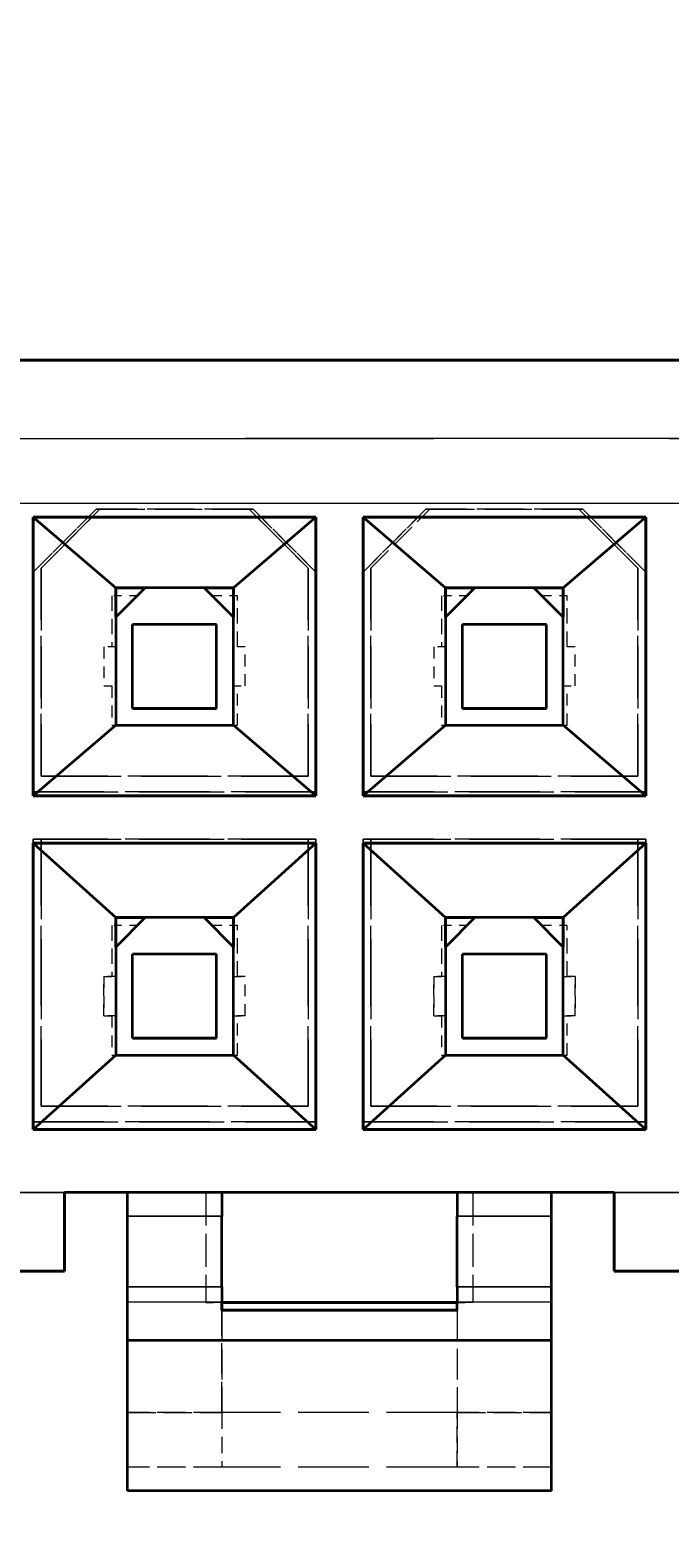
# Model space of a CAD drawing. Extents: x 23 to 417, y 3 to 294.
# Drawn here: x 148.46 to 156.61, y 159.59 to 178.53 of the extents above; entities that cross this region are included whole.
import ezdxf
from ezdxf.enums import TextEntityAlignment as Align

# ---------------------------------------------------------------- set-up
doc = ezdxf.new("R2010")
doc.units = 0
doc.linetypes.add('DASHED', pattern=[15, 12, -3])
doc.layers.get('0').update_dxf_attribs({"lineweight": 13})
doc.styles.get("Standard").update_dxf_attribs({"font": 'isocp.shx'})
doc.dimstyles.get("Standard").update_dxf_attribs({"dimtxt": 2.5, "dimasz": 2.5, "dimexe": 1.25, "dimexo": 0.625, "dimtad": 1, "dimtxsty": 'Standard', "dimcen": 2.5, "dimadec": 0, "dimazin": 0, "dimtfac": 1, "dimtmove": 0, "dimatfit": 0, "dimfxl": 0, "dimarcsym": 0})

# ---------------------------------------------------------------- blocks, each defined once
blk = doc.blocks.new('*D73')
at = {"color": 7, "lineweight": 13, "transparency": 16777216}
for p, q in [((117.653, 145.956), (117.653, 201.74)), ((117.653, 199.74), (184.424, 199.74))]:
    blk.add_line(p, q, dxfattribs=at)
at = {"color": 7, "lineweight": 13, "ltscale": 0.200822, "transparency": 16777216}
blk.add_line((184.424, 193.707), (184.424, 201.74), dxfattribs=at)
at = {"color": 7, "lineweight": 13, "transparency": 16777216}
for points in [[(119.585, 200.258), (117.653, 199.74), (119.585, 199.222)], [(182.492, 199.222), (184.424, 199.74), (182.492, 200.258)]]:
    blk.add_lwpolyline(points, dxfattribs=at)
for s, height, width, p, p2 in [('[', 3.5, 1.552523, (151.359, 201.74), (152.718, 201.74)), (']', 3.5, 1.552524, (166.334, 201.74), (167.692, 201.74)), ('66.8', 3.5, 1.475095, (136.743, 201.74), (148.359, 201.74)), ('2.63', 3.5, 1.44843, (153.718, 201.74), (165.334, 201.74)), ('/', 1, 1.818182, (149.359, 202.99), (150.359, 202.99))]:
    blk.add_text(s, height=height, dxfattribs=dict(at, width=width)).set_placement(p, p2, align=Align.FIT)
blk = doc.blocks.new('*D75')
at = {"color": 7, "lineweight": 13, "transparency": 16777216}
for p, q in [((177.685, 169.554), (177.685, 64.699)), ((117.653, 140.056), (117.653, 64.699)), ((117.653, 66.699), (177.685, 66.699))]:
    blk.add_line(p, q, dxfattribs=at)
for points in [[(119.585, 67.217), (117.653, 66.699), (119.585, 66.182)], [(175.754, 66.182), (177.685, 66.699), (175.754, 67.217)]]:
    blk.add_lwpolyline(points, dxfattribs=at)
for s, height, width, p, p2 in [('[', 3.5, 1.552525, (145.251, 68.699), (146.609, 68.699)), (']', 3.5, 1.552524, (160.226, 68.699), (161.584, 68.699)), ('60', 3.5, 1.402228, (136.112, 68.699), (142.251, 68.699)), ('2.36', 3.5, 1.443275, (147.609, 68.699), (159.226, 68.699)), ('/', 1, 1.818182, (143.251, 69.949), (144.251, 69.949))]:
    blk.add_text(s, height=height, dxfattribs=dict(at, width=width)).set_placement(p, p2, align=Align.FIT)
blk = doc.blocks.new('*D77')
at = {"color": 7, "lineweight": 13, "transparency": 16777216}
for p, q in [((117.653, 145.956), (117.653, 209.244)), ((251.153, 180.454), (251.153, 209.244)), ((117.653, 207.244), (251.153, 207.244))]:
    blk.add_line(p, q, dxfattribs=at)
for points in [[(119.585, 207.761), (117.653, 207.244), (119.585, 206.726)], [(249.221, 206.726), (251.153, 207.244), (249.221, 207.761)]]:
    blk.add_lwpolyline(points, dxfattribs=at)
for s, height, width, p, p2 in [('[', 3.5, 1.552525, (186.433, 209.244), (187.792, 209.244)), (']', 3.5, 1.552525, (201.408, 209.244), (202.766, 209.244)), ('133.5', 3.5, 1.538968, (168.397, 209.244), (183.433, 209.244)), ('5.26', 3.5, 1.443275, (188.792, 209.244), (200.408, 209.244)), ('/', 1, 1.818182, (184.433, 210.494), (185.433, 210.494))]:
    blk.add_text(s, height=height, dxfattribs=dict(at, width=width)).set_placement(p, p2, align=Align.FIT)
blk = doc.blocks.new('*D80')
at = {"color": 7, "lineweight": 13, "transparency": 16777216}
for p, q in [((140.635, 172.504), (271.076, 172.504)), ((269.076, 93.004), (269.076, 172.504)), ((120.603, 93.004), (271.076, 93.004))]:
    blk.add_line(p, q, dxfattribs=at)
for points in [[(269.593, 170.572), (269.076, 172.504), (268.558, 170.572)], [(268.558, 94.936), (269.076, 93.004), (269.593, 94.936)]]:
    blk.add_lwpolyline(points, dxfattribs=at)
for s, height, width, p, p2 in [(']', 3.5, 1.552525, (267.076, 148.049), (267.076, 149.408)), ('3.13', 3.5, 1.586941, (267.076, 135.433), (267.076, 147.049)), ('[', 3.5, 1.552525, (267.076, 133.075), (267.076, 134.433)), ('/', 1, 1.818182, (265.826, 131.075), (265.826, 132.075)), ('79.5', 3.5, 1.446225, (267.076, 118.458), (267.076, 130.075))]:
    blk.add_text(s, height=height, rotation=90, dxfattribs=dict(at, width=width)).set_placement(p, p2, align=Align.FIT)
blk = doc.blocks.new('BLOCK109')
at = {"color": 7, "lineweight": 35}
for p, q in [((-40.045, -22.377), (11.555, -22.377)), ((11.555, -22.377), (-40.045, -22.377)), ((-17.745, -33.977), (-40.045, -33.977)), ((-40.045, -33.977), (-17.745, -33.977)), ((11.555, -33.977), (-10.745, -33.977)), ((-10.745, -33.977), (11.555, -33.977))]:
    blk.add_line(p, q, dxfattribs=at)
at = {"color": 7, "linetype": 'DASHED', "lineweight": 13}
for p, q in [((11.555, -23.377), (-40.045, -23.377)), ((-40.045, -23.377), (11.555, -23.377)), ((11.555, -23.377), (-28.145, -23.377)), ((11.555, -23.377), (-28.145, -23.377)), ((-40.045, -32.977), (-15.945, -32.977)), ((-40.045, -32.977), (-15.945, -32.977)), ((-17.745, -32.977), (-40.045, -32.977)), ((-17.745, -32.977), (-40.045, -32.977)), ((-12.545, -32.977), (11.555, -32.977)), ((-12.545, -32.977), (11.555, -32.977)), ((-10.745, -32.977), (11.555, -32.977)), ((11.555, -32.977), (-10.745, -32.977))]:
    blk.add_line(p, q, dxfattribs=at)
at = {"color": 7, "linetype": 'DASHED', "lineweight": 13, "ltscale": 0.028284}
for p, q in [((-17.345, -24.277), (-18.145, -25.077)), ((-18.145, -25.077), (-17.345, -24.277)), ((-14.545, -25.077), (-15.345, -24.277)), ((-15.345, -24.277), (-14.545, -25.077)), ((-13.145, -24.277), (-13.945, -25.077)), ((-13.945, -25.077), (-13.145, -24.277)), ((-10.345, -25.077), (-11.145, -24.277)), ((-11.145, -24.277), (-10.345, -25.077))]:
    blk.add_line(p, q, dxfattribs=at)
at = {"color": 7, "lineweight": 35, "ltscale": 0.08875}
for p, q in [((-18.145, -24.377), (-18.145, -27.927)), ((-18.145, -27.927), (-18.145, -24.377)), ((-14.545, -27.927), (-14.545, -24.377)), ((-14.545, -24.377), (-14.545, -27.927)), ((-13.945, -24.377), (-13.945, -27.927)), ((-13.945, -27.927), (-13.945, -24.377)), ((-10.345, -27.927), (-10.345, -24.377)), ((-10.345, -24.377), (-10.345, -27.927))]:
    blk.add_line(p, q, dxfattribs=at)
at = {"color": 7, "lineweight": 35, "ltscale": 0.09}
for p, q in [((-14.545, -24.377), (-18.145, -24.377)), ((-18.145, -24.377), (-14.545, -24.377)), ((-10.345, -24.377), (-13.945, -24.377)), ((-13.945, -24.377), (-10.345, -24.377)), ((-18.145, -27.927), (-14.545, -27.927)), ((-14.545, -27.927), (-18.145, -27.927)), ((-13.945, -27.927), (-10.345, -27.927)), ((-10.345, -27.927), (-13.945, -27.927)), ((-14.545, -28.527), (-18.145, -28.527)), ((-18.145, -28.527), (-14.545, -28.527)), ((-10.345, -28.527), (-13.945, -28.527)), ((-13.945, -28.527), (-10.345, -28.527)), ((-18.145, -32.177), (-14.545, -32.177)), ((-14.545, -32.177), (-18.145, -32.177)), ((-13.945, -32.177), (-10.345, -32.177)), ((-10.345, -32.177), (-13.945, -32.177))]:
    blk.add_line(p, q, dxfattribs=at)
at = {"color": 7, "lineweight": 35, "ltscale": 0.034573}
for p, q in [((-18.145, -24.377), (-17.095, -25.277)), ((-18.145, -24.377), (-17.095, -25.277)), ((-14.545, -24.377), (-15.595, -25.277)), ((-14.545, -24.377), (-15.595, -25.277)), ((-13.945, -24.377), (-12.895, -25.277)), ((-13.945, -24.377), (-12.895, -25.277)), ((-10.345, -24.377), (-11.395, -25.277)), ((-10.345, -24.377), (-11.395, -25.277)), ((-18.145, -27.927), (-17.095, -27.027)), ((-18.145, -27.927), (-17.095, -27.027)), ((-14.545, -27.927), (-15.595, -27.027)), ((-14.545, -27.927), (-15.595, -27.027)), ((-13.945, -27.927), (-12.895, -27.027)), ((-13.945, -27.927), (-12.895, -27.027)), ((-10.345, -27.927), (-11.395, -27.027)), ((-10.345, -27.927), (-11.395, -27.027))]:
    blk.add_line(p, q, dxfattribs=at)
at = {"color": 7, "linetype": 'DASHED', "lineweight": 13, "ltscale": 0.026517}
for p, q in [((-18.045, -25.027), (-17.295, -24.277)), ((-17.295, -24.277), (-18.045, -25.027)), ((-15.395, -24.277), (-14.645, -25.027)), ((-14.645, -25.027), (-15.395, -24.277)), ((-13.845, -25.027), (-13.095, -24.277)), ((-13.845, -25.027), (-13.095, -24.277)), ((-11.195, -24.277), (-10.445, -25.027)), ((-10.445, -25.027), (-11.195, -24.277))]:
    blk.add_line(p, q, dxfattribs=at)
at = {"color": 7, "linetype": 'DASHED', "lineweight": 13, "ltscale": 0.05}
for p, q in [((-15.345, -24.277), (-17.345, -24.277)), ((-17.345, -24.277), (-15.345, -24.277)), ((-11.145, -24.277), (-13.145, -24.277)), ((-13.145, -24.277), (-11.145, -24.277))]:
    blk.add_line(p, q, dxfattribs=at)
at = {"color": 7, "linetype": 'DASHED', "lineweight": 13, "ltscale": 0.0475}
for p, q in [((-17.295, -24.277), (-15.395, -24.277)), ((-15.395, -24.277), (-17.295, -24.277)), ((-13.095, -24.277), (-11.195, -24.277)), ((-11.195, -24.277), (-13.095, -24.277))]:
    blk.add_line(p, q, dxfattribs=at)
at = {"color": 7, "linetype": 'DASHED', "lineweight": 13, "ltscale": 0.07}
for p, q in [((-18.145, -25.077), (-18.145, -27.877)), ((-18.145, -27.877), (-18.145, -25.077)), ((-14.545, -27.877), (-14.545, -25.077)), ((-14.545, -25.077), (-14.545, -27.877)), ((-13.945, -25.077), (-13.945, -27.877)), ((-13.945, -27.877), (-13.945, -25.077)), ((-10.345, -27.877), (-10.345, -25.077)), ((-10.345, -25.077), (-10.345, -27.877))]:
    blk.add_line(p, q, dxfattribs=at)
at = {"color": 7, "linetype": 'DASHED', "lineweight": 13, "ltscale": 0.06625}
for p, q in [((-18.045, -27.677), (-18.045, -25.027)), ((-18.045, -25.027), (-18.045, -27.677)), ((-14.645, -25.027), (-14.645, -27.677)), ((-14.645, -27.677), (-14.645, -25.027)), ((-13.845, -27.677), (-13.845, -25.027)), ((-13.845, -25.027), (-13.845, -27.677)), ((-10.445, -25.027), (-10.445, -27.677)), ((-10.445, -27.677), (-10.445, -25.027))]:
    blk.add_line(p, q, dxfattribs=at)
at = {"color": 7, "linetype": 'DASHED', "lineweight": 13, "ltscale": 0.01625}
for p, q in [((-17.145, -25.377), (-17.145, -26.027)), ((-17.145, -25.377), (-17.145, -26.027)), ((-15.545, -26.027), (-15.545, -25.377)), ((-15.545, -26.027), (-15.545, -25.377)), ((-12.945, -25.377), (-12.945, -26.027)), ((-12.945, -25.377), (-12.945, -26.027)), ((-11.345, -26.027), (-11.345, -25.377)), ((-11.345, -26.027), (-11.345, -25.377)), ((-17.145, -29.577), (-17.145, -30.227)), ((-17.145, -29.577), (-17.145, -30.227)), ((-15.545, -30.227), (-15.545, -29.577)), ((-15.545, -30.227), (-15.545, -29.577)), ((-12.945, -29.577), (-12.945, -30.227)), ((-12.945, -29.577), (-12.945, -30.227)), ((-11.345, -30.227), (-11.345, -29.577)), ((-11.345, -30.227), (-11.345, -29.577))]:
    blk.add_line(p, q, dxfattribs=at)
at = {"color": 7, "linetype": 'DASHED', "lineweight": 13, "ltscale": 0.008125}
for p, q in [((-16.82, -25.377), (-17.145, -25.377)), ((-16.82, -25.377), (-17.145, -25.377)), ((-15.545, -25.377), (-15.87, -25.377)), ((-15.545, -25.377), (-15.87, -25.377)), ((-12.62, -25.377), (-12.945, -25.377)), ((-12.62, -25.377), (-12.945, -25.377)), ((-11.345, -25.377), (-11.67, -25.377)), ((-11.345, -25.377), (-11.67, -25.377)), ((-16.82, -29.577), (-17.145, -29.577)), ((-16.82, -29.577), (-17.145, -29.577)), ((-15.545, -29.577), (-15.87, -29.577)), ((-15.545, -29.577), (-15.87, -29.577)), ((-12.62, -29.577), (-12.945, -29.577)), ((-12.62, -29.577), (-12.945, -29.577)), ((-11.345, -29.577), (-11.67, -29.577)), ((-11.345, -29.577), (-11.67, -29.577))]:
    blk.add_line(p, q, dxfattribs=at)
at = {"color": 7, "lineweight": 35, "ltscale": 0.009375}
for p, q in [((-17.095, -25.277), (-17.095, -25.652)), ((-16.72, -25.277), (-17.095, -25.277)), ((-17.095, -25.652), (-17.095, -25.277)), ((-17.095, -25.277), (-16.72, -25.277)), ((-15.595, -25.277), (-15.97, -25.277)), ((-15.97, -25.277), (-15.595, -25.277)), ((-15.595, -25.652), (-15.595, -25.277)), ((-15.595, -25.277), (-15.595, -25.652)), ((-12.895, -25.277), (-12.895, -25.652)), ((-12.52, -25.277), (-12.895, -25.277)), ((-12.895, -25.652), (-12.895, -25.277)), ((-12.895, -25.277), (-12.52, -25.277)), ((-11.395, -25.277), (-11.77, -25.277)), ((-11.77, -25.277), (-11.395, -25.277)), ((-11.395, -25.652), (-11.395, -25.277)), ((-11.395, -25.277), (-11.395, -25.652)), ((-17.095, -29.477), (-17.095, -29.852)), ((-16.72, -29.477), (-17.095, -29.477)), ((-17.095, -29.852), (-17.095, -29.477)), ((-17.095, -29.477), (-16.72, -29.477)), ((-15.595, -29.477), (-15.97, -29.477)), ((-15.97, -29.477), (-15.595, -29.477)), ((-15.595, -29.852), (-15.595, -29.477)), ((-15.595, -29.477), (-15.595, -29.852)), ((-12.895, -29.477), (-12.895, -29.852)), ((-12.52, -29.477), (-12.895, -29.477)), ((-12.895, -29.852), (-12.895, -29.477)), ((-12.895, -29.477), (-12.52, -29.477)), ((-11.395, -29.477), (-11.77, -29.477)), ((-11.77, -29.477), (-11.395, -29.477)), ((-11.395, -29.852), (-11.395, -29.477)), ((-11.395, -29.477), (-11.395, -29.852))]:
    blk.add_line(p, q, dxfattribs=at)
at = {"color": 7, "lineweight": 35, "ltscale": 0.013258}
for p, q in [((-16.72, -25.277), (-17.095, -25.652)), ((-16.72, -25.277), (-17.095, -25.652)), ((-15.595, -25.652), (-15.97, -25.277)), ((-15.595, -25.652), (-15.97, -25.277)), ((-12.52, -25.277), (-12.895, -25.652)), ((-12.52, -25.277), (-12.895, -25.652)), ((-11.395, -25.652), (-11.77, -25.277)), ((-11.395, -25.652), (-11.77, -25.277)), ((-16.72, -29.477), (-17.095, -29.852)), ((-16.72, -29.477), (-17.095, -29.852)), ((-15.595, -29.852), (-15.97, -29.477)), ((-15.595, -29.852), (-15.97, -29.477)), ((-12.52, -29.477), (-12.895, -29.852)), ((-12.52, -29.477), (-12.895, -29.852)), ((-11.395, -29.852), (-11.77, -29.477)), ((-11.395, -29.852), (-11.77, -29.477))]:
    blk.add_line(p, q, dxfattribs=at)
at = {"color": 7, "lineweight": 35, "ltscale": 0.01875}
for p, q in [((-15.97, -25.277), (-16.72, -25.277)), ((-15.97, -25.277), (-16.72, -25.277)), ((-11.77, -25.277), (-12.52, -25.277)), ((-11.77, -25.277), (-12.52, -25.277)), ((-15.97, -29.477), (-16.72, -29.477)), ((-15.97, -29.477), (-16.72, -29.477)), ((-11.77, -29.477), (-12.52, -29.477)), ((-11.77, -29.477), (-12.52, -29.477))]:
    blk.add_line(p, q, dxfattribs=at)
at = {"color": 7, "lineweight": 35, "ltscale": 0.034375}
for p, q in [((-17.095, -25.652), (-17.095, -27.027)), ((-17.095, -25.652), (-17.095, -27.027)), ((-15.595, -27.027), (-15.595, -25.652)), ((-15.595, -27.027), (-15.595, -25.652)), ((-12.895, -25.652), (-12.895, -27.027)), ((-12.895, -25.652), (-12.895, -27.027)), ((-11.395, -27.027), (-11.395, -25.652)), ((-11.395, -27.027), (-11.395, -25.652)), ((-17.095, -29.852), (-17.095, -31.227)), ((-17.095, -29.852), (-17.095, -31.227)), ((-15.595, -31.227), (-15.595, -29.852)), ((-15.595, -31.227), (-15.595, -29.852)), ((-12.895, -29.852), (-12.895, -31.227)), ((-12.895, -29.852), (-12.895, -31.227)), ((-11.395, -31.227), (-11.395, -29.852)), ((-11.395, -31.227), (-11.395, -29.852))]:
    blk.add_line(p, q, dxfattribs=at)
at = {"color": 7, "lineweight": 35, "ltscale": 0.02675}
for p, q in [((-15.81, -25.742), (-16.88, -25.742)), ((-16.88, -26.812), (-16.88, -25.742)), ((-15.81, -25.742), (-16.88, -25.742)), ((-16.88, -26.812), (-16.88, -25.742)), ((-15.81, -26.812), (-15.81, -25.742)), ((-15.81, -26.812), (-15.81, -25.742)), ((-11.61, -25.742), (-12.68, -25.742)), ((-12.68, -26.812), (-12.68, -25.742)), ((-11.61, -25.742), (-12.68, -25.742)), ((-12.68, -26.812), (-12.68, -25.742)), ((-11.61, -26.812), (-11.61, -25.742)), ((-11.61, -26.812), (-11.61, -25.742)), ((-16.88, -26.812), (-15.81, -26.812)), ((-15.81, -26.812), (-16.88, -26.812)), ((-12.68, -26.812), (-11.61, -26.812)), ((-11.61, -26.812), (-12.68, -26.812)), ((-15.81, -29.942), (-16.88, -29.942)), ((-16.88, -31.012), (-16.88, -29.942)), ((-15.81, -29.942), (-16.88, -29.942)), ((-16.88, -31.012), (-16.88, -29.942)), ((-15.81, -31.012), (-15.81, -29.942)), ((-15.81, -31.012), (-15.81, -29.942)), ((-11.61, -29.942), (-12.68, -29.942)), ((-12.68, -31.012), (-12.68, -29.942)), ((-11.61, -29.942), (-12.68, -29.942)), ((-12.68, -31.012), (-12.68, -29.942)), ((-11.61, -31.012), (-11.61, -29.942)), ((-11.61, -31.012), (-11.61, -29.942)), ((-16.88, -31.012), (-15.81, -31.012)), ((-15.81, -31.012), (-16.88, -31.012)), ((-12.68, -31.012), (-11.61, -31.012)), ((-11.61, -31.012), (-12.68, -31.012))]:
    blk.add_line(p, q, dxfattribs=at)
at = {"color": 7, "linetype": 'DASHED', "lineweight": 13, "ltscale": 0.00375}
for p, q in [((-17.095, -26.027), (-17.245, -26.027)), ((-17.095, -26.027), (-17.245, -26.027)), ((-15.445, -26.027), (-15.595, -26.027)), ((-15.445, -26.027), (-15.595, -26.027)), ((-12.895, -26.027), (-13.045, -26.027)), ((-12.895, -26.027), (-13.045, -26.027)), ((-11.245, -26.027), (-11.395, -26.027)), ((-11.245, -26.027), (-11.395, -26.027)), ((-17.245, -26.527), (-17.095, -26.527)), ((-17.245, -26.527), (-17.095, -26.527)), ((-15.595, -26.527), (-15.445, -26.527)), ((-15.595, -26.527), (-15.445, -26.527)), ((-13.045, -26.527), (-12.895, -26.527)), ((-13.045, -26.527), (-12.895, -26.527)), ((-11.395, -26.527), (-11.245, -26.527)), ((-11.395, -26.527), (-11.245, -26.527)), ((-17.245, -30.227), (-17.095, -30.227)), ((-17.095, -30.227), (-17.245, -30.227)), ((-15.595, -30.227), (-15.445, -30.227)), ((-15.445, -30.227), (-15.595, -30.227)), ((-13.045, -30.227), (-12.895, -30.227)), ((-12.895, -30.227), (-13.045, -30.227)), ((-11.395, -30.227), (-11.245, -30.227)), ((-11.245, -30.227), (-11.395, -30.227)), ((-17.095, -30.727), (-17.245, -30.727)), ((-17.245, -30.727), (-17.095, -30.727)), ((-15.445, -30.727), (-15.595, -30.727)), ((-15.595, -30.727), (-15.445, -30.727)), ((-12.895, -30.727), (-13.045, -30.727)), ((-13.045, -30.727), (-12.895, -30.727)), ((-11.245, -30.727), (-11.395, -30.727)), ((-11.395, -30.727), (-11.245, -30.727))]:
    blk.add_line(p, q, dxfattribs=at)
at = {"color": 7, "linetype": 'DASHED', "lineweight": 13, "ltscale": 0.0125}
for p, q in [((-17.245, -26.027), (-17.245, -26.527)), ((-17.245, -26.027), (-17.245, -26.527)), ((-15.445, -26.527), (-15.445, -26.027)), ((-15.445, -26.527), (-15.445, -26.027)), ((-13.045, -26.027), (-13.045, -26.527)), ((-13.045, -26.027), (-13.045, -26.527)), ((-11.245, -26.527), (-11.245, -26.027)), ((-11.245, -26.527), (-11.245, -26.027)), ((-17.145, -26.527), (-17.145, -27.027)), ((-17.145, -26.527), (-17.145, -27.027)), ((-15.545, -27.027), (-15.545, -26.527)), ((-15.545, -27.027), (-15.545, -26.527)), ((-12.945, -26.527), (-12.945, -27.027)), ((-12.945, -26.527), (-12.945, -27.027)), ((-11.345, -27.027), (-11.345, -26.527)), ((-11.345, -27.027), (-11.345, -26.527)), ((-17.245, -30.727), (-17.245, -30.227)), ((-17.245, -30.227), (-17.245, -30.727)), ((-15.445, -30.727), (-15.445, -30.227)), ((-15.445, -30.727), (-15.445, -30.227)), ((-13.045, -30.727), (-13.045, -30.227)), ((-13.045, -30.227), (-13.045, -30.727)), ((-11.245, -30.227), (-11.245, -30.727)), ((-11.245, -30.727), (-11.245, -30.227)), ((-17.145, -30.727), (-17.145, -31.227)), ((-17.145, -30.727), (-17.145, -31.227)), ((-15.545, -31.227), (-15.545, -30.727)), ((-15.545, -31.227), (-15.545, -30.727)), ((-12.945, -30.727), (-12.945, -31.227)), ((-12.945, -30.727), (-12.945, -31.227)), ((-11.345, -31.227), (-11.345, -30.727)), ((-11.345, -31.227), (-11.345, -30.727))]:
    blk.add_line(p, q, dxfattribs=at)
at = {"color": 7, "linetype": 'DASHED', "lineweight": 13, "ltscale": 0.00125}
for p, q in [((-17.145, -27.027), (-17.095, -27.027)), ((-17.145, -27.027), (-17.095, -27.027)), ((-15.595, -27.027), (-15.545, -27.027)), ((-15.595, -27.027), (-15.545, -27.027)), ((-12.945, -27.027), (-12.895, -27.027)), ((-12.945, -27.027), (-12.895, -27.027)), ((-11.395, -27.027), (-11.345, -27.027)), ((-11.395, -27.027), (-11.345, -27.027)), ((-17.145, -31.227), (-17.095, -31.227)), ((-17.145, -31.227), (-17.095, -31.227)), ((-15.595, -31.227), (-15.545, -31.227)), ((-15.595, -31.227), (-15.545, -31.227)), ((-12.945, -31.227), (-12.895, -31.227)), ((-12.945, -31.227), (-12.895, -31.227)), ((-11.395, -31.227), (-11.345, -31.227)), ((-11.395, -31.227), (-11.345, -31.227))]:
    blk.add_line(p, q, dxfattribs=at)
at = {"color": 7, "lineweight": 35, "ltscale": 0.0375}
for p, q in [((-17.095, -27.027), (-15.595, -27.027)), ((-17.095, -27.027), (-15.595, -27.027)), ((-12.895, -27.027), (-11.395, -27.027)), ((-12.895, -27.027), (-11.395, -27.027)), ((-17.095, -31.227), (-15.595, -31.227)), ((-17.095, -31.227), (-15.595, -31.227)), ((-12.895, -31.227), (-11.395, -31.227)), ((-12.895, -31.227), (-11.395, -31.227))]:
    blk.add_line(p, q, dxfattribs=at)
at = {"color": 7, "linetype": 'DASHED', "lineweight": 13, "ltscale": 0.085}
for p, q in [((-14.645, -27.677), (-18.045, -27.677)), ((-18.045, -27.677), (-14.645, -27.677)), ((-10.445, -27.677), (-13.845, -27.677)), ((-13.845, -27.677), (-10.445, -27.677)), ((-18.045, -28.477), (-14.645, -28.477)), ((-18.045, -31.877), (-18.045, -28.477)), ((-14.645, -28.477), (-18.045, -28.477)), ((-18.045, -28.477), (-18.045, -31.877)), ((-14.645, -28.477), (-14.645, -31.877)), ((-14.645, -31.877), (-14.645, -28.477)), ((-13.845, -28.477), (-10.445, -28.477)), ((-13.845, -31.877), (-13.845, -28.477)), ((-13.845, -28.477), (-10.445, -28.477)), ((-13.845, -28.477), (-13.845, -31.877)), ((-10.445, -28.477), (-10.445, -31.877)), ((-10.445, -31.877), (-10.445, -28.477)), ((-14.645, -31.877), (-18.045, -31.877)), ((-18.045, -31.877), (-14.645, -31.877)), ((-10.445, -31.877), (-13.845, -31.877)), ((-13.845, -31.877), (-10.445, -31.877)), ((-15.945, -32.977), (-12.545, -32.977)), ((-12.545, -32.977), (-15.945, -32.977)), ((-15.945, -32.977), (-12.545, -32.977)), ((-15.945, -32.977), (-12.545, -32.977))]:
    blk.add_line(p, q, dxfattribs=at)
at = {"color": 7, "linetype": 'DASHED', "lineweight": 13, "ltscale": 0.09}
for p, q in [((-18.145, -27.877), (-14.545, -27.877)), ((-14.545, -27.877), (-18.145, -27.877)), ((-13.945, -27.877), (-10.345, -27.877)), ((-10.345, -27.877), (-13.945, -27.877)), ((-14.545, -28.477), (-18.145, -28.477)), ((-18.145, -28.477), (-18.145, -32.077)), ((-18.145, -28.477), (-14.545, -28.477)), ((-18.145, -32.077), (-18.145, -28.477)), ((-14.545, -32.077), (-14.545, -28.477)), ((-14.545, -28.477), (-14.545, -32.077)), ((-13.945, -28.477), (-13.945, -32.077)), ((-10.345, -28.477), (-13.945, -28.477)), ((-13.945, -32.077), (-13.945, -28.477)), ((-13.945, -28.477), (-10.345, -28.477)), ((-10.345, -32.077), (-10.345, -28.477)), ((-10.345, -28.477), (-10.345, -32.077)), ((-18.145, -32.077), (-14.545, -32.077)), ((-14.545, -32.077), (-18.145, -32.077)), ((-13.945, -32.077), (-10.345, -32.077)), ((-10.345, -32.077), (-13.945, -32.077))]:
    blk.add_line(p, q, dxfattribs=at)
at = {"color": 7, "lineweight": 35, "ltscale": 0.09125}
for p, q in [((-18.145, -28.527), (-18.145, -32.177)), ((-18.145, -32.177), (-18.145, -28.527)), ((-14.545, -32.177), (-14.545, -28.527)), ((-14.545, -28.527), (-14.545, -32.177)), ((-13.945, -28.527), (-13.945, -32.177)), ((-13.945, -32.177), (-13.945, -28.527)), ((-10.345, -32.177), (-10.345, -28.527)), ((-10.345, -28.527), (-10.345, -32.177))]:
    blk.add_line(p, q, dxfattribs=at)
at = {"color": 7, "lineweight": 35, "ltscale": 0.0354}
for p, q in [((-18.145, -28.527), (-17.095, -29.477)), ((-18.145, -28.527), (-17.095, -29.477)), ((-14.545, -28.527), (-15.595, -29.477)), ((-14.545, -28.527), (-15.595, -29.477)), ((-13.945, -28.527), (-12.895, -29.477)), ((-13.945, -28.527), (-12.895, -29.477)), ((-10.345, -28.527), (-11.395, -29.477)), ((-10.345, -28.527), (-11.395, -29.477)), ((-18.145, -32.177), (-17.095, -31.227)), ((-18.145, -32.177), (-17.095, -31.227)), ((-14.545, -32.177), (-15.595, -31.227)), ((-14.545, -32.177), (-15.595, -31.227)), ((-13.945, -32.177), (-12.895, -31.227)), ((-13.945, -32.177), (-12.895, -31.227)), ((-10.345, -32.177), (-11.395, -31.227)), ((-10.345, -32.177), (-11.395, -31.227))]:
    blk.add_line(p, q, dxfattribs=at)
at = {"color": 7, "lineweight": 35, "ltscale": 0.025}
for p, q in [((-17.745, -32.977), (-17.745, -33.977)), ((-17.745, -33.977), (-17.745, -32.977)), ((-10.745, -33.977), (-10.745, -32.977)), ((-10.745, -32.977), (-10.745, -33.977))]:
    blk.add_line(p, q, dxfattribs=at)
at = {"color": 7, "lineweight": 35, "ltscale": 0.175}
blk.add_line((-10.745, -32.977), (-17.745, -32.977), dxfattribs=at)
blk.add_line((-10.745, -32.977), (-17.745, -32.977), dxfattribs=at)
at = {"color": 7, "lineweight": 35, "ltscale": 0.0075}
for p, q in [((-16.945, -33.277), (-16.945, -32.977)), ((-16.945, -33.277), (-16.945, -32.977)), ((-15.745, -32.977), (-15.745, -33.277)), ((-15.745, -32.977), (-15.745, -33.277)), ((-12.745, -32.977), (-12.745, -33.277)), ((-12.745, -32.977), (-12.745, -33.277)), ((-11.545, -33.277), (-11.545, -32.977)), ((-11.545, -33.277), (-11.545, -32.977))]:
    blk.add_line(p, q, dxfattribs=at)
at = {"color": 7, "linetype": 'DASHED', "lineweight": 13, "ltscale": 0.035}
for p, q in [((-15.945, -32.977), (-15.945, -34.377)), ((-15.945, -32.977), (-15.945, -34.377)), ((-15.745, -32.977), (-15.745, -34.377)), ((-15.745, -34.377), (-15.745, -32.977)), ((-12.545, -32.977), (-12.545, -34.377)), ((-12.545, -32.977), (-12.545, -34.377))]:
    blk.add_line(p, q, dxfattribs=at)
at = {"color": 7, "linetype": 'DASHED', "lineweight": 13, "ltscale": 0.0375}
blk.add_line((-12.745, -34.477), (-12.745, -32.977), dxfattribs=at)
blk.add_line((-12.745, -34.477), (-12.745, -32.977), dxfattribs=at)
at = {"color": 7, "lineweight": 35, "ltscale": 0.0225}
for p, q in [((-16.945, -34.177), (-16.945, -33.277)), ((-16.945, -34.177), (-16.945, -33.277)), ((-15.745, -34.177), (-15.745, -33.277)), ((-15.745, -34.177), (-15.745, -33.277)), ((-12.745, -34.177), (-12.745, -33.277)), ((-12.745, -34.177), (-12.745, -33.277)), ((-11.545, -34.177), (-11.545, -33.277)), ((-11.545, -34.177), (-11.545, -33.277))]:
    blk.add_line(p, q, dxfattribs=at)
at = {"color": 7, "lineweight": 13, "ltscale": 0.03}
for p, q in [((-16.945, -33.277), (-15.745, -33.277)), ((-15.745, -33.277), (-16.945, -33.277)), ((-12.745, -33.277), (-11.545, -33.277)), ((-11.545, -33.277), (-12.745, -33.277)), ((-16.945, -34.177), (-15.745, -34.177)), ((-15.745, -34.177), (-16.945, -34.177)), ((-12.745, -34.177), (-11.545, -34.177)), ((-11.545, -34.177), (-12.745, -34.177)), ((-15.745, -34.376), (-16.945, -34.376)), ((-15.745, -34.376), (-16.945, -34.376)), ((-11.545, -34.376), (-12.745, -34.376)), ((-11.545, -34.376), (-12.745, -34.376))]:
    blk.add_line(p, q, dxfattribs=at)
at = {"color": 7, "linetype": 'DASHED', "lineweight": 13, "ltscale": 0.03}
for p, q in [((-16.945, -33.277), (-15.745, -33.277)), ((-15.745, -33.277), (-16.945, -33.277)), ((-12.745, -33.277), (-11.545, -33.277)), ((-11.545, -33.277), (-12.745, -33.277)), ((-16.945, -35.777), (-15.745, -35.777)), ((-15.745, -35.777), (-16.945, -35.777)), ((-12.745, -35.777), (-11.545, -35.777)), ((-11.545, -35.777), (-12.745, -35.777)), ((-15.745, -36.477), (-16.945, -36.477)), ((-15.745, -36.477), (-16.945, -36.477)), ((-11.545, -36.477), (-12.745, -36.477)), ((-11.545, -36.477), (-12.745, -36.477))]:
    blk.add_line(p, q, dxfattribs=at)
at = {"color": 7, "lineweight": 35, "ltscale": 0.004981}
for p, q in [((-16.945, -34.376), (-16.945, -34.177)), ((-16.945, -34.376), (-16.945, -34.177)), ((-15.745, -34.177), (-15.745, -34.376)), ((-15.745, -34.177), (-15.745, -34.376)), ((-12.745, -34.177), (-12.745, -34.376)), ((-12.745, -34.177), (-12.745, -34.376)), ((-11.545, -34.376), (-11.545, -34.177)), ((-11.545, -34.376), (-11.545, -34.177))]:
    blk.add_line(p, q, dxfattribs=at)
at = {"color": 7, "lineweight": 35, "ltscale": 0.012177}
for p, q in [((-16.945, -34.863), (-16.945, -34.376)), ((-16.945, -34.863), (-16.945, -34.376)), ((-11.545, -34.863), (-11.545, -34.376)), ((-11.545, -34.863), (-11.545, -34.376))]:
    blk.add_line(p, q, dxfattribs=at)
at = {"color": 7, "linetype": 'DASHED', "lineweight": 13, "ltscale": 0.005}
for p, q in [((-15.745, -34.377), (-15.945, -34.377)), ((-15.945, -34.377), (-15.745, -34.377)), ((-12.545, -34.377), (-12.745, -34.377)), ((-12.745, -34.377), (-12.545, -34.377))]:
    blk.add_line(p, q, dxfattribs=at)
at = {"color": 7, "lineweight": 35, "ltscale": 0.002519}
for p, q in [((-15.745, -34.477), (-15.745, -34.376)), ((-15.745, -34.477), (-15.745, -34.376)), ((-12.745, -34.477), (-12.745, -34.376)), ((-12.745, -34.477), (-12.745, -34.376))]:
    blk.add_line(p, q, dxfattribs=at)
at = {"color": 7, "lineweight": 35, "ltscale": 0.075}
for p, q in [((-12.745, -34.377), (-15.745, -34.377)), ((-15.745, -34.377), (-12.745, -34.377)), ((-15.745, -34.477), (-12.745, -34.477)), ((-12.745, -34.477), (-15.745, -34.477))]:
    blk.add_line(p, q, dxfattribs=at)
at = {"color": 7, "lineweight": 35, "ltscale": 0.0025}
for p, q in [((-15.745, -34.377), (-15.745, -34.477)), ((-15.745, -34.477), (-15.745, -34.377))]:
    blk.add_line(p, q, dxfattribs=at)
at = {"color": 7, "linetype": 'DASHED', "lineweight": 13, "ltscale": 0.0325}
for p, q in [((-15.745, -35.777), (-15.745, -34.477)), ((-15.745, -34.477), (-15.745, -35.777)), ((-12.745, -34.477), (-12.745, -35.777)), ((-12.745, -34.477), (-12.745, -35.777))]:
    blk.add_line(p, q, dxfattribs=at)
at = {"color": 7, "linetype": 'DASHED', "lineweight": 13, "ltscale": 0.075}
for p, q in [((-12.745, -34.477), (-15.745, -34.477)), ((-12.745, -34.477), (-15.745, -34.477)), ((-12.745, -35.777), (-15.745, -35.777)), ((-12.745, -35.777), (-15.745, -35.777)), ((-12.745, -36.477), (-15.745, -36.477)), ((-12.745, -36.477), (-15.745, -36.477))]:
    blk.add_line(p, q, dxfattribs=at)
at = {"color": 7, "lineweight": 35, "ltscale": 0.047842}
for p, q in [((-16.945, -36.777), (-16.945, -34.863)), ((-16.945, -36.777), (-16.945, -34.863)), ((-11.545, -36.777), (-11.545, -34.863)), ((-11.545, -36.777), (-11.545, -34.863))]:
    blk.add_line(p, q, dxfattribs=at)
at = {"color": 7, "lineweight": 35, "ltscale": 0.135}
for p, q in [((-11.545, -34.863), (-16.945, -34.863)), ((-11.545, -34.863), (-16.945, -34.863)), ((-11.545, -36.777), (-16.945, -36.777)), ((-11.545, -36.777), (-16.945, -36.777))]:
    blk.add_line(p, q, dxfattribs=at)
at = {"color": 7, "linetype": 'DASHED', "lineweight": 13, "ltscale": 0.0175}
for p, q in [((-15.745, -35.777), (-15.745, -36.477)), ((-15.745, -35.777), (-15.745, -36.477)), ((-12.745, -36.477), (-12.745, -35.777)), ((-12.745, -35.777), (-12.745, -36.477))]:
    blk.add_line(p, q, dxfattribs=at)

msp = doc.modelspace()

# ---------------------------------------------------------------- block references
at = {"lineweight": 0}
msp.add_blockref('BLOCK109', (166.653, 196.704), dxfattribs=at)

# ---------------------------------------------------------------- dimensions: what is measured, and where the dimension line sits
at = {"color": 0, "lineweight": 0}
for base, p1, p2, angle, picture, middle in [((251.153, 207.244), (117.653, 144.956), (251.153, 179.454), 359.9981, '*D77', (185.582, 207.244)), ((184.424, 199.74), (117.653, 144.956), (184.424, 192.707), 359.9981, '*D73', (152.218, 199.74)), ((269.076, 93.004), (139.635, 172.504), (119.603, 93.004), 269.9986, '*D80', (269.076, 133.933)), ((117.653, 66.699), (177.685, 170.554), (117.653, 141.056), 179.999, '*D75', (148.848, 66.699))]:
    dim = msp.add_linear_dim(base=base, p1=p1, p2=p2, angle=angle, dimstyle='Standard', dxfattribs=at)
    dim.commit()
    dim.dimension.update_dxf_attribs({"geometry": picture, "text_midpoint": middle, "dimtype": 160})

doc.saveas('drawing.dxf')
